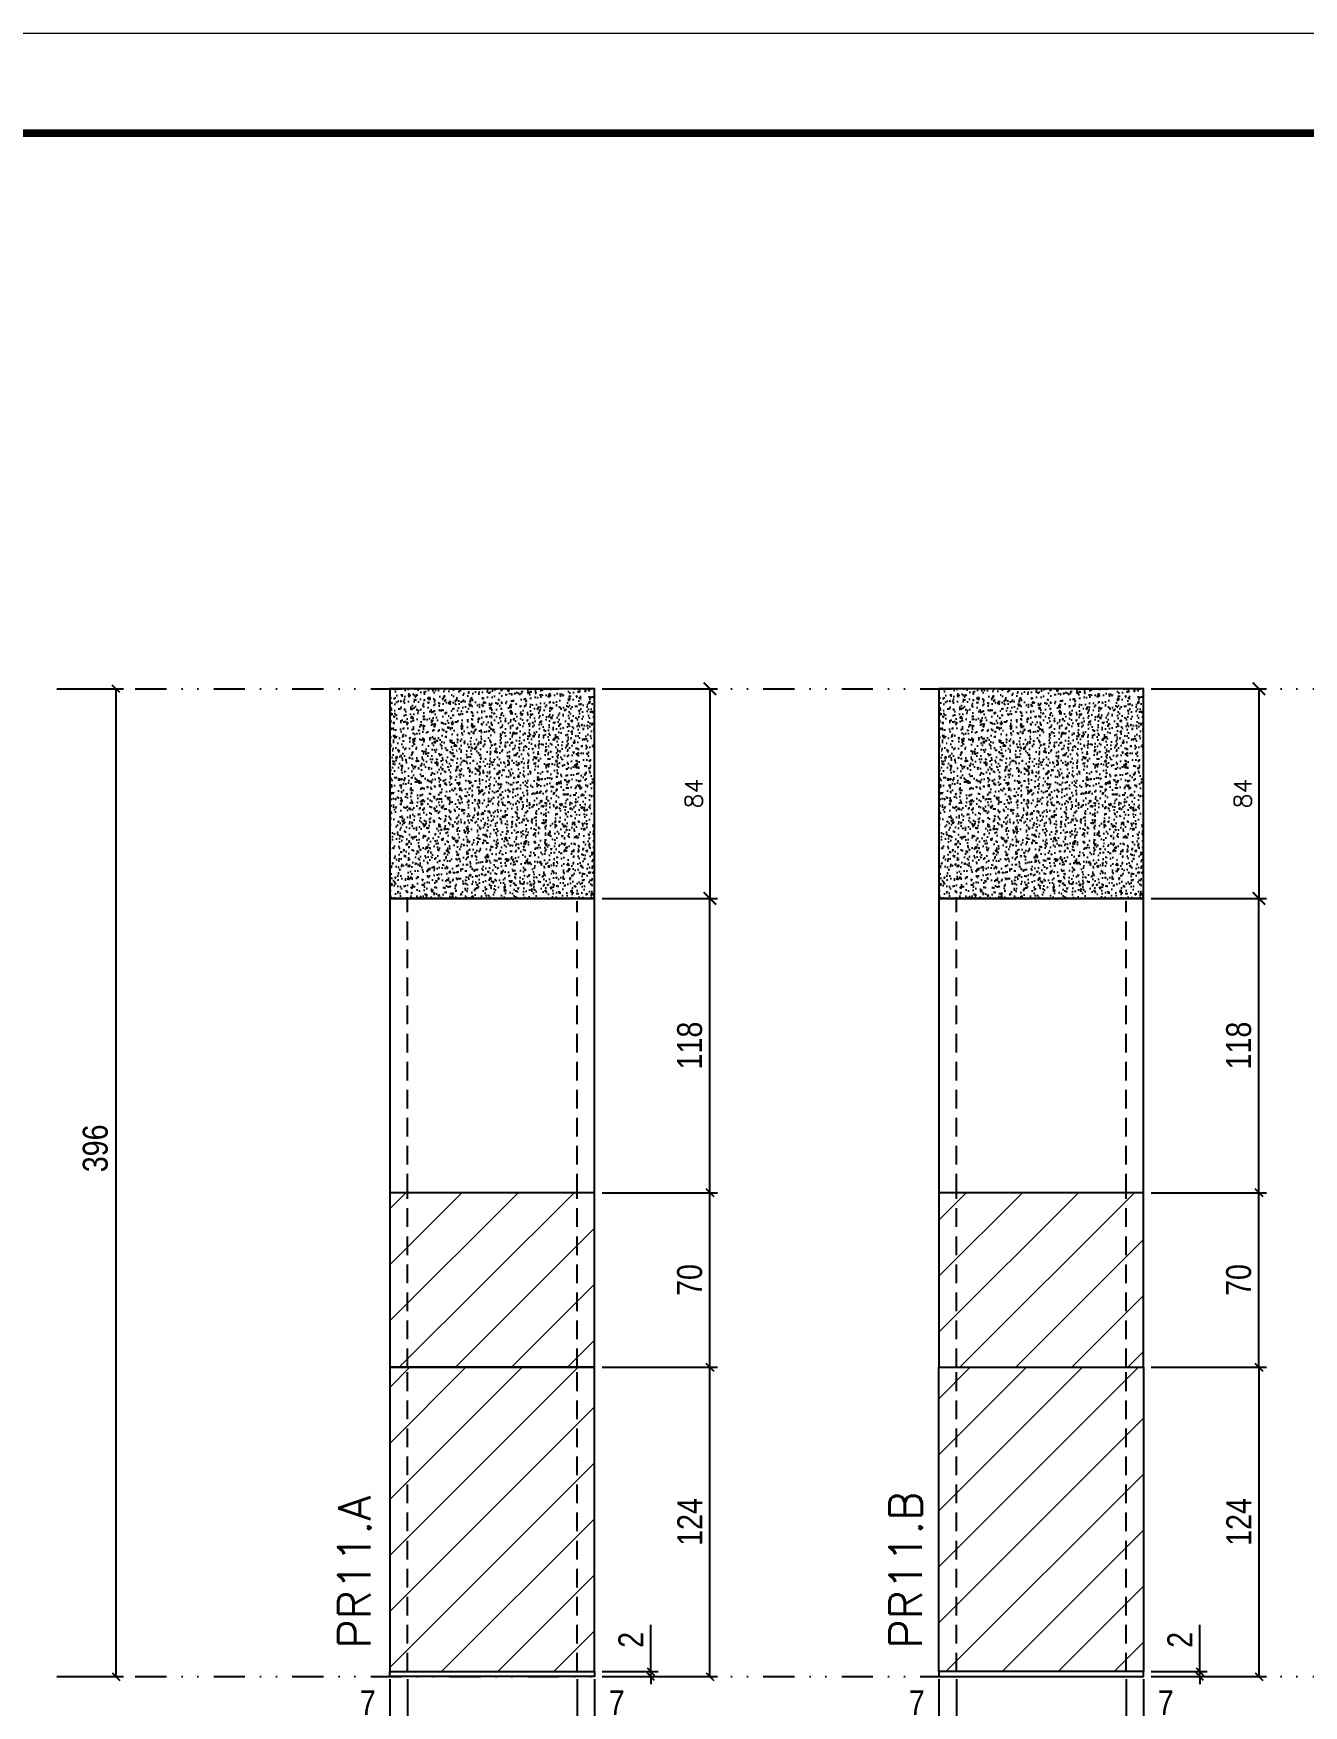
# Model space of a CAD drawing. Extents: x 2949 to 9230, y 1140 to 12527.
# Drawn here: x 8143 to 8652, y 4965 to 5635 of the extents above; entities that cross this region are included whole.
import ezdxf

# ---------------------------------------------------------------- set-up
doc = ezdxf.new("R2010")
doc.units = 0
for name, pattern in [('DASHED', [0.75, 0.5, -0.25]), ('DIVIDE2', [0.625, 0.25, -0.125, 0, -0.125, 0, -0.125]), ('HIDDEN', [0.375, 0.25, -0.125])]:
    doc.linetypes.add(name, pattern=pattern)
for name, color, linetype in [('COTA', 241, 'Continuous'), ('cotas', 4, 'Continuous'), ('Nível', 160, 'Continuous'), ('Painéis', 200, 'Continuous'), ('Romaneio', 10, 'Continuous'), ('Sarrafo de Pressão', 42, 'HIDDEN')]:
    doc.layers.add(name, color=color, linetype=linetype)
for name, color, linetype, lineweight in [('Folhas', 255, 'Continuous', 9), ('Hachura', 251, 'Continuous', 9), ('SARRAFO DE PRESSAO', 251, 'DASHED', 9), ('Texto Seção', 7, 'Continuous', 15)]:
    doc.layers.add(name, color=color, linetype=linetype, lineweight=lineweight)
doc.styles.add('COTA TECNICA', font='techl___.ttf', dxfattribs={"height": 10})
doc.styles.add('COTA TECNICA-50', font='techl___.ttf', dxfattribs={"height": 10})
doc.styles.add('REGUA-120', font='ROMANS.shx', dxfattribs={"height": 15})
doc.styles.add('ROMANS', font='romans.shx')
doc.dimstyles.new('COTA PAINEL-50', dxfattribs={"dimtxt": 10, "dimasz": 3, "dimexe": 3, "dimexo": 3, "dimgap": 3, "dimtad": 1, "dimdec": 1, "dimzin": 12, "dimdsep": 46, "dimtxsty": 'COTA TECNICA-50', "dimblk1": 'OBLIQUE', "dimblk2": 'OBLIQUE', "dimsah": 1, "dimcen": 0.9, "dimclrd": 4, "dimclre": 4, "dimclrt": 240, "dimadec": 1, "dimazin": 3, "dimtfac": 1, "dimtdec": 1, "dimtmove": 0, "dimatfit": 3, "dimfxl": 1, "dimtolj": 1, "dimtzin": 12, "dimarcsym": 0})
doc.dimstyles.new('Cota Paínel', dxfattribs={"dimtxt": 7, "dimasz": 5, "dimexe": 3, "dimexo": 3, "dimgap": 3, "dimtad": 1, "dimdec": 1, "dimzin": 12, "dimdsep": 46, "dimtxsty": 'ROMANS', "dimblk": 'ARCHTICK', "dimcen": 0, "dimclrd": 4, "dimclre": 4, "dimclrt": 1, "dimadec": 1, "dimazin": 3, "dimtfac": 1, "dimtdec": 1, "dimtmove": 0, "dimatfit": 3, "dimldrblk": 'OBLIQUE', "dimfxl": 1, "dimtolj": 1, "dimtzin": 12, "dimarcsym": 0})
doc.dimstyles.new('PAINEL', dxfattribs={"dimtxt": 10, "dimasz": 3, "dimexe": 3, "dimexo": 3, "dimgap": 3, "dimtad": 1, "dimdec": 1, "dimzin": 12, "dimdsep": 46, "dimtxsty": 'COTA TECNICA', "dimblk1": 'OBLIQUE', "dimblk2": 'OBLIQUE', "dimsah": 1, "dimcen": 0.9, "dimclrd": 4, "dimclre": 4, "dimclrt": 240, "dimadec": 1, "dimazin": 3, "dimtfac": 1, "dimtdec": 1, "dimtmove": 0, "dimatfit": 3, "dimfxl": 1, "dimtolj": 1, "dimtzin": 12, "dimarcsym": 0})
pattern_1 = [(45, (3170, 1148.575), (-11.22532, 11.22532), [])]

# ---------------------------------------------------------------- blocks, each defined once
blk = doc.blocks.new('9999999999')
at = {"layer": 'Folhas'}
blk.add_lwpolyline([(98138.98, 34190.21), (99623.98, 34190.21), (99623.98, 35240.21), (98138.98, 35240.21)], close=True, dxfattribs=at)
at = {"layer": 'Folhas', "color": 30, "const_width": 3}
blk.add_lwpolyline([(98213.98, 34230.21), (99583.98, 34230.21), (99583.98, 35200.21), (98213.98, 35200.21)], close=True, dxfattribs=at)
blk = doc.blocks.new('_Oblique')
at = {"color": 0, "linetype": 'ByBlock', "lineweight": -2}
blk.add_line((-0.5, -0.5), (0.5, 0.5), dxfattribs=at)
blk = doc.blocks.new('*D758')
at = {"layer": 'cotas', "color": 4, "linetype": 'ByBlock', "lineweight": -2, "transparency": 16777216}
for p, q in [((8155.19, 5372.57), (8178.91, 5372.57)), ((8175.91, 5372.57), (8175.91, 4976.57)), ((8155.19, 4976.57), (8178.91, 4976.57))]:
    blk.add_line(p, q, dxfattribs=at)
at = {"layer": 'Defpoints', "color": 0, "linetype": 'ByBlock', "transparency": 16777216}
for p in [(8152.19, 5372.57), (8152.19, 4976.57), (8175.91, 4976.57)]:
    blk.add_point(p, dxfattribs=at)
at = {"layer": 'cotas', "color": 4, "linetype": 'ByBlock', "lineweight": -2, "transparency": 16777216, "xscale": 3, "yscale": 3, "zscale": 3}
for p, rotation in [((8175.91, 5372.57), 90), ((8175.91, 4976.57), 270)]:
    blk.add_blockref('_Oblique', p, dxfattribs=dict(at, rotation=rotation))
at = {"layer": 'cotas', "color": 240, "linetype": 'ByBlock', "transparency": 16777216, "insert": (8167.66, 5188.35), "char_height": 10, "attachment_point": 5, "rotation": 90, "style": 'COTA TECNICA'}
blk.add_mtext('\\A1;396', dxfattribs=at)
blk = doc.blocks.new('*D180')
at = {"layer": 'COTA', "color": 4, "lineweight": -2, "transparency": 16777216}
for p, q in [((8285.65, 4975.57), (8285.65, 4921.39)), ((8367.65, 4975.57), (8367.65, 4921.39)), ((8285.65, 4924.39), (8367.65, 4924.39))]:
    blk.add_line(p, q, dxfattribs=at)
at = {"layer": 'Defpoints', "color": 0, "transparency": 16777216}
for p in [(8285.65, 4978.57), (8367.65, 4978.57), (8367.65, 4924.39)]:
    blk.add_point(p, dxfattribs=at)
at = {"layer": 'COTA', "color": 4, "lineweight": -2, "transparency": 16777216, "xscale": 3, "yscale": 3, "zscale": 3, "rotation": 180}
blk.add_blockref('_Oblique', (8285.65, 4924.39), dxfattribs=at)
at = {"layer": 'COTA', "color": 4, "lineweight": -2, "transparency": 16777216, "xscale": 3, "yscale": 3, "zscale": 3}
blk.add_blockref('_Oblique', (8367.65, 4924.39), dxfattribs=at)
at = {"layer": 'COTA', "color": 240, "transparency": 16777216, "insert": (8326.65, 4932.49), "char_height": 10, "attachment_point": 5, "style": 'COTA TECNICA'}
blk.add_mtext('\\A1;82', dxfattribs=at)
blk = doc.blocks.new('*D181')
at = {"layer": 'COTA', "color": 4, "lineweight": -2, "transparency": 16777216}
for p, q in [((8370.65, 5100.57), (8416.89, 5100.57)), ((8413.89, 4976.57), (8413.89, 5100.57)), ((8370.65, 4976.57), (8416.89, 4976.57))]:
    blk.add_line(p, q, dxfattribs=at)
at = {"layer": 'Defpoints', "color": 0, "transparency": 16777216}
for p in [(8367.65, 5100.57), (8413.89, 5100.57), (8367.65, 4976.57)]:
    blk.add_point(p, dxfattribs=at)
at = {"layer": 'COTA', "color": 4, "lineweight": -2, "transparency": 16777216, "xscale": 3, "yscale": 3, "zscale": 3}
for p, rotation in [((8413.89, 5100.57), 90), ((8413.89, 4976.57), 270)]:
    blk.add_blockref('_Oblique', p, dxfattribs=dict(at, rotation=rotation))
at = {"layer": 'COTA', "color": 240, "transparency": 16777216, "insert": (8405.82, 5038.57), "char_height": 10, "attachment_point": 5, "rotation": 90, "style": 'COTA TECNICA-50'}
blk.add_mtext('\\A1;124', dxfattribs=at)
blk = doc.blocks.new('*D182')
at = {"layer": 'COTA', "color": 4, "lineweight": -2, "transparency": 16777216}
for p, q in [((8390.18, 4978.57), (8390.18, 4997.37)), ((8370.65, 4978.57), (8393.18, 4978.57)), ((8370.65, 4976.57), (8393.18, 4976.57)), ((8390.18, 4976.57), (8390.18, 4978.57)), ((8390.18, 4976.57), (8390.18, 4973.57))]:
    blk.add_line(p, q, dxfattribs=at)
at = {"layer": 'Defpoints', "color": 0, "transparency": 16777216}
for p in [(8367.65, 4978.57), (8367.65, 4976.57), (8390.18, 4976.57)]:
    blk.add_point(p, dxfattribs=at)
at = {"layer": 'COTA', "color": 4, "lineweight": -2, "transparency": 16777216, "xscale": 3, "yscale": 3, "zscale": 3}
for p, rotation in [((8390.18, 4978.57), 270), ((8390.18, 4976.57), 90)]:
    blk.add_blockref('_Oblique', p, dxfattribs=dict(at, rotation=rotation))
at = {"layer": 'COTA', "color": 240, "transparency": 16777216, "insert": (8382.18, 4991.31), "char_height": 10, "attachment_point": 5, "rotation": 90, "style": 'COTA TECNICA-50'}
blk.add_mtext('\\A1;2', dxfattribs=at)
blk = doc.blocks.new('*D183')
at = {"layer": 'COTA', "color": 4, "lineweight": -2, "transparency": 16777216}
for p, q in [((8292.65, 4975.57), (8292.65, 4955.06)), ((8285.65, 4973.57), (8285.65, 4955.06)), ((8285.65, 4958.06), (8270.92, 4958.06)), ((8292.65, 4958.06), (8285.65, 4958.06))]:
    blk.add_line(p, q, dxfattribs=at)
at = {"layer": 'Defpoints', "color": 0, "transparency": 16777216}
for p in [(8285.65, 4976.57), (8292.65, 4978.57), (8285.65, 4958.06)]:
    blk.add_point(p, dxfattribs=at)
at = {"layer": 'COTA', "color": 4, "lineweight": -2, "transparency": 16777216, "xscale": 3, "yscale": 3, "zscale": 3, "rotation": 180}
blk.add_blockref('_Oblique', (8285.65, 4958.06), dxfattribs=at)
at = {"layer": 'COTA', "color": 4, "lineweight": -2, "transparency": 16777216, "xscale": 3, "yscale": 3, "zscale": 3}
blk.add_blockref('_Oblique', (8292.65, 4958.06), dxfattribs=at)
at = {"layer": 'COTA', "color": 240, "transparency": 16777216, "insert": (8276.79, 4966.13), "char_height": 10, "attachment_point": 5, "style": 'COTA TECNICA-50'}
blk.add_mtext('\\A1;7', dxfattribs=at)
blk = doc.blocks.new('*D184')
at = {"layer": 'COTA', "color": 4, "lineweight": -2, "transparency": 16777216}
for p, q in [((8360.65, 4975.57), (8360.65, 4955.06)), ((8367.65, 4973.57), (8367.65, 4955.06)), ((8360.65, 4958.06), (8367.65, 4958.06)), ((8367.65, 4958.06), (8382.38, 4958.06))]:
    blk.add_line(p, q, dxfattribs=at)
at = {"layer": 'Defpoints', "color": 0, "transparency": 16777216}
for p in [(8360.65, 4978.57), (8367.65, 4976.57), (8367.65, 4958.06)]:
    blk.add_point(p, dxfattribs=at)
at = {"layer": 'COTA', "color": 4, "lineweight": -2, "transparency": 16777216, "xscale": 3, "yscale": 3, "zscale": 3, "rotation": 180}
blk.add_blockref('_Oblique', (8360.65, 4958.06), dxfattribs=at)
at = {"layer": 'COTA', "color": 4, "lineweight": -2, "transparency": 16777216, "xscale": 3, "yscale": 3, "zscale": 3}
blk.add_blockref('_Oblique', (8367.65, 4958.06), dxfattribs=at)
at = {"layer": 'COTA', "color": 240, "transparency": 16777216, "insert": (8376.52, 4966.13), "char_height": 10, "attachment_point": 5, "style": 'COTA TECNICA-50'}
blk.add_mtext('\\A1;7', dxfattribs=at)
blk = doc.blocks.new('*D136')
at = {"layer": 'Defpoints', "color": 0, "linetype": 'ByBlock', "transparency": 16777216}
for p in [(8367.65, 5170.57), (8413.89, 5170.57), (8367.65, 5100.57)]:
    blk.add_point(p, dxfattribs=at)
at = {"layer": 'Romaneio', "color": 4, "linetype": 'ByBlock', "lineweight": -2, "transparency": 16777216}
for p, q in [((8370.65, 5170.57), (8416.89, 5170.57)), ((8413.89, 5100.57), (8413.89, 5170.57)), ((8370.65, 5100.57), (8416.89, 5100.57))]:
    blk.add_line(p, q, dxfattribs=at)
at = {"layer": 'Romaneio', "color": 4, "linetype": 'ByBlock', "lineweight": -2, "transparency": 16777216, "xscale": 3, "yscale": 3, "zscale": 3}
for p, rotation in [((8413.89, 5170.57), 90), ((8413.89, 5100.57), 270)]:
    blk.add_blockref('_Oblique', p, dxfattribs=dict(at, rotation=rotation))
at = {"layer": 'Romaneio', "color": 240, "linetype": 'ByBlock', "transparency": 16777216, "insert": (8405.79, 5135.57), "char_height": 10, "attachment_point": 5, "rotation": 90, "style": 'COTA TECNICA'}
blk.add_mtext('\\A1;70', dxfattribs=at)
blk = doc.blocks.new('*D137')
at = {"layer": 'COTA', "color": 4, "lineweight": -2, "transparency": 16777216}
for p, q in [((8505.61, 4975.57), (8505.61, 4921.39)), ((8587.61, 4975.57), (8587.61, 4921.39)), ((8587.61, 4924.39), (8505.61, 4924.39))]:
    blk.add_line(p, q, dxfattribs=at)
at = {"layer": 'Defpoints', "color": 0, "transparency": 16777216}
for p in [(8505.61, 4978.57), (8587.61, 4978.57), (8505.61, 4924.39)]:
    blk.add_point(p, dxfattribs=at)
at = {"layer": 'COTA', "color": 4, "lineweight": -2, "transparency": 16777216, "xscale": 3, "yscale": 3, "zscale": 3, "rotation": 180}
blk.add_blockref('_Oblique', (8505.61, 4924.39), dxfattribs=at)
at = {"layer": 'COTA', "color": 4, "lineweight": -2, "transparency": 16777216, "xscale": 3, "yscale": 3, "zscale": 3}
blk.add_blockref('_Oblique', (8587.61, 4924.39), dxfattribs=at)
at = {"layer": 'COTA', "color": 240, "transparency": 16777216, "insert": (8546.61, 4932.49), "char_height": 10, "attachment_point": 5, "style": 'COTA TECNICA'}
blk.add_mtext('\\A1;82', dxfattribs=at)
blk = doc.blocks.new('*D138')
at = {"layer": 'COTA', "color": 4, "lineweight": -2, "transparency": 16777216}
for p, q in [((8580.61, 4975.57), (8580.61, 4955.06)), ((8587.61, 4973.57), (8587.61, 4955.06)), ((8580.61, 4958.06), (8587.61, 4958.06)), ((8587.61, 4958.06), (8602.34, 4958.06))]:
    blk.add_line(p, q, dxfattribs=at)
at = {"layer": 'Defpoints', "color": 0, "transparency": 16777216}
for p in [(8580.61, 4978.57), (8587.61, 4976.57), (8587.61, 4958.06)]:
    blk.add_point(p, dxfattribs=at)
at = {"layer": 'COTA', "color": 4, "lineweight": -2, "transparency": 16777216, "xscale": 3, "yscale": 3, "zscale": 3, "rotation": 180}
blk.add_blockref('_Oblique', (8580.61, 4958.06), dxfattribs=at)
at = {"layer": 'COTA', "color": 4, "lineweight": -2, "transparency": 16777216, "xscale": 3, "yscale": 3, "zscale": 3}
blk.add_blockref('_Oblique', (8587.61, 4958.06), dxfattribs=at)
at = {"layer": 'COTA', "color": 240, "transparency": 16777216, "insert": (8596.47, 4966.13), "char_height": 10, "attachment_point": 5, "style": 'COTA TECNICA-50'}
blk.add_mtext('\\A1;7', dxfattribs=at)
blk = doc.blocks.new('*D139')
at = {"layer": 'COTA', "color": 4, "lineweight": -2, "transparency": 16777216}
for p, q in [((8512.61, 4975.57), (8512.61, 4955.06)), ((8505.61, 4973.57), (8505.61, 4955.06)), ((8505.61, 4958.06), (8490.87, 4958.06)), ((8512.61, 4958.06), (8505.61, 4958.06))]:
    blk.add_line(p, q, dxfattribs=at)
at = {"layer": 'Defpoints', "color": 0, "transparency": 16777216}
for p in [(8505.61, 4976.57), (8512.61, 4978.57), (8505.61, 4958.06)]:
    blk.add_point(p, dxfattribs=at)
at = {"layer": 'COTA', "color": 4, "lineweight": -2, "transparency": 16777216, "xscale": 3, "yscale": 3, "zscale": 3, "rotation": 180}
blk.add_blockref('_Oblique', (8505.61, 4958.06), dxfattribs=at)
at = {"layer": 'COTA', "color": 4, "lineweight": -2, "transparency": 16777216, "xscale": 3, "yscale": 3, "zscale": 3}
blk.add_blockref('_Oblique', (8512.61, 4958.06), dxfattribs=at)
at = {"layer": 'COTA', "color": 240, "transparency": 16777216, "insert": (8496.74, 4966.13), "char_height": 10, "attachment_point": 5, "style": 'COTA TECNICA-50'}
blk.add_mtext('\\A1;7', dxfattribs=at)
blk = doc.blocks.new('*D140')
at = {"layer": 'Defpoints', "color": 0, "linetype": 'ByBlock', "transparency": 16777216}
for p in [(8587.61, 5100.57), (8587.61, 4976.57), (8633.84, 4976.57)]:
    blk.add_point(p, dxfattribs=at)
at = {"layer": 'Romaneio', "color": 4, "linetype": 'ByBlock', "lineweight": -2, "transparency": 16777216}
for p, q in [((8590.61, 5100.57), (8636.84, 5100.57)), ((8633.84, 5100.57), (8633.84, 4976.57)), ((8590.61, 4976.57), (8636.84, 4976.57))]:
    blk.add_line(p, q, dxfattribs=at)
at = {"layer": 'Romaneio', "color": 4, "linetype": 'ByBlock', "lineweight": -2, "transparency": 16777216, "xscale": 3, "yscale": 3, "zscale": 3}
for p, rotation in [((8633.84, 5100.57), 90), ((8633.84, 4976.57), 270)]:
    blk.add_blockref('_Oblique', p, dxfattribs=dict(at, rotation=rotation))
at = {"layer": 'Romaneio', "color": 240, "linetype": 'ByBlock', "transparency": 16777216, "insert": (8625.77, 5038.57), "char_height": 10, "attachment_point": 5, "rotation": 90, "style": 'COTA TECNICA'}
blk.add_mtext('\\A1;124', dxfattribs=at)
blk = doc.blocks.new('*D141')
at = {"layer": 'COTA', "color": 4, "lineweight": -2, "transparency": 16777216}
for p, q in [((8610.13, 4978.57), (8610.13, 4997.37)), ((8590.61, 4978.57), (8613.13, 4978.57)), ((8590.61, 4976.57), (8613.13, 4976.57)), ((8610.13, 4976.57), (8610.13, 4978.57)), ((8610.13, 4976.57), (8610.13, 4973.57))]:
    blk.add_line(p, q, dxfattribs=at)
at = {"layer": 'Defpoints', "color": 0, "transparency": 16777216}
for p in [(8587.61, 4978.57), (8587.61, 4976.57), (8610.13, 4976.57)]:
    blk.add_point(p, dxfattribs=at)
at = {"layer": 'COTA', "color": 4, "lineweight": -2, "transparency": 16777216, "xscale": 3, "yscale": 3, "zscale": 3}
for p, rotation in [((8610.13, 4978.57), 270), ((8610.13, 4976.57), 90)]:
    blk.add_blockref('_Oblique', p, dxfattribs=dict(at, rotation=rotation))
at = {"layer": 'COTA', "color": 240, "transparency": 16777216, "insert": (8602.13, 4991.31), "char_height": 10, "attachment_point": 5, "rotation": 90, "style": 'COTA TECNICA-50'}
blk.add_mtext('\\A1;2', dxfattribs=at)
blk = doc.blocks.new('*D348')
at = {"layer": 'Defpoints', "color": 0, "linetype": 'ByBlock', "transparency": 16777216}
for p in [(8587.61, 5170.57), (8633.84, 5170.57), (8587.61, 5100.57)]:
    blk.add_point(p, dxfattribs=at)
at = {"layer": 'Romaneio', "color": 4, "linetype": 'ByBlock', "lineweight": -2, "transparency": 16777216}
for p, q in [((8590.61, 5170.57), (8636.84, 5170.57)), ((8633.84, 5100.57), (8633.84, 5170.57)), ((8590.61, 5100.57), (8636.84, 5100.57))]:
    blk.add_line(p, q, dxfattribs=at)
at = {"layer": 'Romaneio', "color": 4, "linetype": 'ByBlock', "lineweight": -2, "transparency": 16777216, "xscale": 3, "yscale": 3, "zscale": 3}
for p, rotation in [((8633.84, 5170.57), 90), ((8633.84, 5100.57), 270)]:
    blk.add_blockref('_Oblique', p, dxfattribs=dict(at, rotation=rotation))
at = {"layer": 'Romaneio', "color": 240, "linetype": 'ByBlock', "transparency": 16777216, "insert": (8625.74, 5135.57), "char_height": 10, "attachment_point": 5, "rotation": 90, "style": 'COTA TECNICA'}
blk.add_mtext('\\A1;70', dxfattribs=at)
blk = doc.blocks.new('*D892')
at = {"layer": 'Defpoints', "color": 0, "linetype": 'ByBlock', "transparency": 16777216}
for p in [(8367.65, 5288.57), (8413.89, 5288.57), (8367.65, 5170.57)]:
    blk.add_point(p, dxfattribs=at)
at = {"layer": 'Romaneio', "color": 4, "linetype": 'ByBlock', "lineweight": -2, "transparency": 16777216}
for p, q in [((8370.65, 5288.57), (8416.89, 5288.57)), ((8413.89, 5170.57), (8413.89, 5288.57)), ((8370.65, 5170.57), (8416.89, 5170.57))]:
    blk.add_line(p, q, dxfattribs=at)
at = {"layer": 'Romaneio', "color": 4, "linetype": 'ByBlock', "lineweight": -2, "transparency": 16777216, "xscale": 3, "yscale": 3, "zscale": 3}
for p, rotation in [((8413.89, 5288.57), 90), ((8413.89, 5170.57), 270)]:
    blk.add_blockref('_Oblique', p, dxfattribs=dict(at, rotation=rotation))
at = {"layer": 'Romaneio', "color": 240, "linetype": 'ByBlock', "transparency": 16777216, "insert": (8405.8, 5229.57), "char_height": 10, "attachment_point": 5, "rotation": 90, "style": 'COTA TECNICA'}
blk.add_mtext('\\A1;118', dxfattribs=at)
blk = doc.blocks.new('*D893')
at = {"layer": 'Defpoints', "color": 0, "linetype": 'ByBlock', "transparency": 16777216}
for p in [(8587.61, 5288.57), (8633.84, 5288.57), (8587.61, 5170.57)]:
    blk.add_point(p, dxfattribs=at)
at = {"layer": 'Romaneio', "color": 4, "linetype": 'ByBlock', "lineweight": -2, "transparency": 16777216}
for p, q in [((8590.61, 5288.57), (8636.84, 5288.57)), ((8633.84, 5170.57), (8633.84, 5288.57)), ((8590.61, 5170.57), (8636.84, 5170.57))]:
    blk.add_line(p, q, dxfattribs=at)
at = {"layer": 'Romaneio', "color": 4, "linetype": 'ByBlock', "lineweight": -2, "transparency": 16777216, "xscale": 3, "yscale": 3, "zscale": 3}
for p, rotation in [((8633.84, 5288.57), 90), ((8633.84, 5170.57), 270)]:
    blk.add_blockref('_Oblique', p, dxfattribs=dict(at, rotation=rotation))
at = {"layer": 'Romaneio', "color": 240, "linetype": 'ByBlock', "transparency": 16777216, "insert": (8625.75, 5229.57), "char_height": 10, "attachment_point": 5, "rotation": 90, "style": 'COTA TECNICA'}
blk.add_mtext('\\A1;118', dxfattribs=at)
blk = doc.blocks.new('_ArchTick')
at = {"color": 0, "linetype": 'ByBlock', "const_width": 0.15}
blk.add_lwpolyline([(-0.5, -0.5), (0.5, 0.5)], dxfattribs=at)
blk = doc.blocks.new('*D1096')
at = {"layer": 'COTA', "color": 4, "lineweight": -2, "transparency": 16777216}
for p, q in [((8370.65, 5372.57), (8416.89, 5372.57)), ((8413.89, 5372.57), (8413.89, 5288.57)), ((8370.65, 5288.57), (8416.89, 5288.57))]:
    blk.add_line(p, q, dxfattribs=at)
at = {"layer": 'Defpoints', "color": 0, "transparency": 16777216}
for p in [(8367.65, 5372.57), (8367.65, 5288.57), (8413.89, 5288.57)]:
    blk.add_point(p, dxfattribs=at)
at = {"layer": 'COTA', "color": 4, "lineweight": -2, "transparency": 16777216, "xscale": 5, "yscale": 5, "zscale": 5}
for p, rotation in [((8413.89, 5372.57), 90), ((8413.89, 5288.57), 270)]:
    blk.add_blockref('_ArchTick', p, dxfattribs=dict(at, rotation=rotation))
at = {"layer": 'COTA', "color": 1, "transparency": 16777216, "insert": (8407.39, 5330.57), "char_height": 7, "attachment_point": 5, "rotation": 90, "style": 'ROMANS'}
blk.add_mtext('\\A1;84', dxfattribs=at)
blk = doc.blocks.new('*D1097')
at = {"layer": 'COTA', "color": 4, "lineweight": -2, "transparency": 16777216}
for p, q in [((8590.61, 5372.57), (8636.84, 5372.57)), ((8633.84, 5372.57), (8633.84, 5288.57)), ((8590.61, 5288.57), (8636.84, 5288.57))]:
    blk.add_line(p, q, dxfattribs=at)
at = {"layer": 'Defpoints', "color": 0, "transparency": 16777216}
for p in [(8587.61, 5372.57), (8587.61, 5288.57), (8633.84, 5288.57)]:
    blk.add_point(p, dxfattribs=at)
at = {"layer": 'COTA', "color": 4, "lineweight": -2, "transparency": 16777216, "xscale": 5, "yscale": 5, "zscale": 5}
for p, rotation in [((8633.84, 5372.57), 90), ((8633.84, 5288.57), 270)]:
    blk.add_blockref('_ArchTick', p, dxfattribs=dict(at, rotation=rotation))
at = {"layer": 'COTA', "color": 1, "transparency": 16777216, "insert": (8627.34, 5330.57), "char_height": 7, "attachment_point": 5, "rotation": 90, "style": 'ROMANS'}
blk.add_mtext('\\A1;84', dxfattribs=at)

msp = doc.modelspace()

# ---------------------------------------------------------------- hatches: boundary and pattern name
at = {"layer": 'COTA', "linetype": 'ByBlock'}
h = msp.add_hatch(dxfattribs=at)
h.set_pattern_fill('AR-CONC', color=256, scale=0.03)
h.set_pattern_definition([(50, (3170, 1148.575), (5.46554, -0.4781726), [0.5715, -6.2865]), (355, (3170, 1148.575), (-1.0573026, 5.7317054), [0.4572, -5.0292175]), (100.451445, (3170.4555, 1148.535), (4.4082374, 5.2535326), [0.4857003, -5.3427073]), (46.1842, (3170, 1150.099), (8.132371, -1.26127), [0.85725, -9.42975]), (96.63556, (3170.678, 1149.994), (7.122124, 7.422784), [0.728551, -8.014068]), (351.18415, (3170, 1150.099), (7.122124, 7.422784), [0.685799, -7.543792]), (21, (3170.762, 1149.718), (4.5484317, -3.067956), [0.5715, -6.2865]), (326, (3170.762, 1149.718), (1.854061, 5.525639), [0.4572, -5.0292]), (71.451445, (3171.141, 1149.4624), (6.4024926, 2.457683), [0.4857003, -5.342698]), (37.5, (3170, 1148.5751), (0.0926581, 2.53665117), [0, -4.96824, 0, -5.1054, 0, -5.04825]), (7.5, (3170, 1148.575), (2.0045899, 3.0054172), [0, -2.91084, 0, -4.85394, 0, -1.92405]), (327.5, (3168.3007, 1148.5751), (4.06771786, -0.1718623), [0, -1.905, 0, -5.9436, 0, -7.8867]), (317.5, (3167.5387, 1148.575), (4.4438754, 0.7627947), [0, -2.4765, 0, -3.94716, 0, -5.6007])])
h.paths.add_polyline_path([(8367.65, 5372.57), (8285.65, 5372.57), (8285.65, 5288.57), (8367.65, 5288.57)])
h = msp.add_hatch(dxfattribs=at)
h.set_pattern_fill('AR-CONC', color=256, scale=0.03)
h.set_pattern_definition([(50, (3389.952, 1148.575), (5.46554, -0.4781726), [0.5715, -6.2865]), (355, (3389.952, 1148.575), (-1.0573026, 5.7317054), [0.4572, -5.0292175]), (100.451445, (3390.407, 1148.535), (4.4082374, 5.2535326), [0.4857003, -5.3427073]), (46.1842, (3389.952, 1150.099), (8.132371, -1.26127), [0.85725, -9.42975]), (96.63556, (3390.6295, 1149.994), (7.122124, 7.422784), [0.728551, -8.014068]), (351.18415, (3389.952, 1150.099), (7.122124, 7.422784), [0.685799, -7.543792]), (21, (3390.714, 1149.718), (4.5484317, -3.067956), [0.5715, -6.2865]), (326, (3390.714, 1149.718), (1.854061, 5.525639), [0.4572, -5.0292]), (71.451445, (3391.093, 1149.4624), (6.4024926, 2.457683), [0.4857003, -5.342698]), (37.5, (3389.9518, 1148.5751), (0.0926581, 2.53665117), [0, -4.96824, 0, -5.1054, 0, -5.04825]), (7.5, (3389.9518, 1148.575), (2.0045899, 3.0054172), [0, -2.91084, 0, -4.85394, 0, -1.92405]), (327.5, (3388.2525, 1148.5751), (4.06771786, -0.1718623), [0, -1.905, 0, -5.9436, 0, -7.8867]), (317.5, (3387.4905, 1148.575), (4.4438754, 0.7627947), [0, -2.4765, 0, -3.94716, 0, -5.6007])])
h.paths.add_polyline_path([(8587.61, 5372.57), (8505.61, 5372.57), (8505.61, 5288.57), (8587.61, 5288.57)])
at = {"layer": 'Hachura', "linetype": 'ByBlock'}
h = msp.add_hatch(dxfattribs=at)
h.set_pattern_fill('ANSI31', color=256, scale=5)
h.set_pattern_definition(pattern_1)
h.paths.add_polyline_path([(8367.65, 5170.57), (8285.65, 5170.57), (8285.65, 5100.57), (8367.65, 5100.57)])
h = msp.add_hatch(dxfattribs=at)
h.set_pattern_fill('ANSI31', color=256, scale=5)
h.set_pattern_definition(pattern_1)
h.paths.add_polyline_path([(8587.61, 5170.57), (8505.61, 5170.57), (8505.61, 5100.57), (8587.61, 5100.57)])
h = msp.add_hatch(dxfattribs=at)
h.set_pattern_fill('ANSI31', color=256, scale=5)
h.set_pattern_definition([(45, (-122901.967, -21564.895), (-11.2253202, 11.2253202), [])])
h.paths.add_polyline_path([(8367.65, 5100.57), (8285.65, 5100.57), (8285.65, 4978.57), (8367.65, 4978.57)])
h.paths.add_polyline_path([(8587.61, 5100.57), (8505.61, 5100.57), (8505.61, 4978.57), (8587.61, 4978.57)])

# ---------------------------------------------------------------- linework, layer by layer
at = {"layer": 'COTA', "linetype": 'ByBlock'}
for points in [[(8285.65, 5288.57), (8367.65, 5288.57), (8367.65, 5372.57), (8285.65, 5372.57)], [(8505.61, 5288.57), (8587.61, 5288.57), (8587.61, 5372.57), (8505.61, 5372.57)]]:
    msp.add_lwpolyline(points, close=True, dxfattribs=at)
at = {"layer": 'Nível', "color": 4, "linetype": 'DIVIDE2', "ltscale": 50}
for p, q in [((8152.19, 5372.57), (9162.53, 5372.57)), ((8152.19, 4976.57), (9162.53, 4976.57))]:
    msp.add_line(p, q, dxfattribs=at)
at = {"layer": 'Painéis'}
for p, q in [((8367.65, 5288.57), (8285.65, 5288.57)), ((8285.65, 5288.57), (8285.65, 5100.57)), ((8367.65, 5100.57), (8367.65, 5288.57)), ((8587.61, 5288.57), (8505.61, 5288.57)), ((8505.61, 5288.57), (8505.61, 5100.57)), ((8587.61, 5100.57), (8587.61, 5288.57)), ((8367.65, 5170.57), (8285.65, 5170.57)), ((8587.61, 5170.57), (8505.61, 5170.57)), ((8285.65, 5100.57), (8367.65, 5100.57))]:
    msp.add_line(p, q, dxfattribs=at)
for points in [[(8285.65, 4978.57), (8367.65, 4978.57), (8367.65, 5100.57), (8285.65, 5100.57)], [(8587.61, 4978.57), (8505.61, 4978.57), (8505.61, 5100.57), (8587.61, 5100.57)], [(8285.65, 4978.57), (8367.65, 4978.57), (8367.65, 4976.57), (8285.65, 4976.57)], [(8587.61, 4978.57), (8505.61, 4978.57), (8505.61, 4976.57), (8587.61, 4976.57)]]:
    msp.add_lwpolyline(points, close=True, dxfattribs=at)
at = {"layer": 'Sarrafo de Pressão', "ltscale": 30}
for p, q in [((8292.65, 5170.57), (8292.65, 5288.57)), ((8360.65, 5170.57), (8360.65, 5287.48)), ((8512.61, 5170.57), (8512.61, 5288.57)), ((8580.61, 5170.57), (8580.61, 5287.48)), ((8292.65, 5100.57), (8292.65, 5170.57)), ((8360.65, 5100.57), (8360.65, 5170.57)), ((8512.61, 5100.57), (8512.61, 5170.57)), ((8580.61, 5100.57), (8580.61, 5170.57)), ((8292.65, 4978.57), (8292.65, 5100.57)), ((8360.65, 4978.57), (8360.65, 5100.57)), ((8512.61, 4978.57), (8512.61, 5100.57)), ((8580.61, 4978.57), (8580.61, 5100.57))]:
    msp.add_line(p, q, dxfattribs=at)

# ---------------------------------------------------------------- block references
at = {"layer": 'SARRAFO DE PRESSAO', "color": 6, "linetype": 'ByBlock'}
msp.add_blockref('9999999999', (-90421.44, -29604.92), dxfattribs=at)

# ---------------------------------------------------------------- texts
at = {"layer": 'Texto Seção', "char_height": 13, "width": 285.3299, "rotation": 90, "style": 'REGUA-120'}
for s, insert, attachment_point in [('PR11.A', (8264.89, 4987.82), 1), ('PR11.B', (8498.77, 4987.82), 7)]:
    msp.add_mtext(s, dxfattribs=dict(at, insert=insert, attachment_point=attachment_point))

# ---------------------------------------------------------------- dimensions: what is measured, and where the dimension line sits
at = {"layer": 'COTA'}
for base, p1, p2, angle, dimstyle, picture, middle in [((8413.89, 5288.57), (8367.65, 5372.57), (8367.65, 5288.57), 90, 'Cota Paínel', '*D1096', (8407.39, 5330.57)), ((8633.84, 5288.57), (8587.61, 5372.57), (8587.61, 5288.57), 90, 'Cota Paínel', '*D1097', (8627.34, 5330.57)), ((8413.89, 5100.57), (8367.65, 4976.57), (8367.65, 5100.57), 90, 'COTA PAINEL-50', '*D181', (8405.82, 5038.57)), ((8285.65, 4958.06), (8292.65, 4978.57), (8285.65, 4976.57), 180, 'COTA PAINEL-50', '*D183', (8276.79, 4966.13)), ((8505.61, 4958.06), (8512.61, 4978.57), (8505.61, 4976.57), 180, 'COTA PAINEL-50', '*D139', (8496.74, 4966.13))]:
    dim = msp.add_linear_dim(base=base, p1=p1, p2=p2, angle=angle, dimstyle=dimstyle, dxfattribs=at)
    dim.commit()
    dim.dimension.update_dxf_attribs({"geometry": picture, "text_midpoint": middle})
for base, p1, p2, picture, middle in [((8390.18, 4976.57), (8367.65, 4978.57), (8367.65, 4976.57), '*D182', (8390.18, 4991.31)), ((8610.13, 4976.57), (8587.61, 4978.57), (8587.61, 4976.57), '*D141', (8610.13, 4991.31))]:
    dim = msp.add_linear_dim(base=base, p1=p1, p2=p2, angle=90, dimstyle='COTA PAINEL-50', dxfattribs=at)
    dim.commit()
    dim.dimension.update_dxf_attribs({"geometry": picture, "text_midpoint": middle, "dimtype": 160})
dim = msp.add_linear_dim(base=(8367.65, 4924.39), p1=(8285.65, 4978.57), p2=(8367.65, 4978.57), dimstyle='PAINEL', override={"dimarcsym": 2}, dxfattribs=at)
dim.commit()
dim.dimension.update_dxf_attribs({"geometry": '*D180', "text_midpoint": (8326.65, 4932.49)})
for base, p1, p2, picture, middle in [((8367.65, 4958.06), (8360.65, 4978.57), (8367.65, 4976.57), '*D184', (8376.52, 4966.13)), ((8587.61, 4958.06), (8580.61, 4978.57), (8587.61, 4976.57), '*D138', (8596.47, 4966.13))]:
    dim = msp.add_linear_dim(base=base, p1=p1, p2=p2, dimstyle='COTA PAINEL-50', dxfattribs=at)
    dim.commit()
    dim.dimension.update_dxf_attribs({"geometry": picture, "text_midpoint": middle})
dim = msp.add_linear_dim(base=(8505.61, 4924.39), p1=(8587.61, 4978.57), p2=(8505.61, 4978.57), angle=180, dimstyle='PAINEL', override={"dimarcsym": 2}, dxfattribs=at)
dim.commit()
dim.dimension.update_dxf_attribs({"geometry": '*D137', "text_midpoint": (8546.61, 4932.49)})
at = {"layer": 'cotas', "linetype": 'ByBlock'}
dim = msp.add_linear_dim(base=(8175.91, 4976.57), p1=(8152.19, 5372.57), p2=(8152.19, 4976.57), angle=90, dimstyle='PAINEL', dxfattribs=at)
dim.commit()
dim.dimension.update_dxf_attribs({"geometry": '*D758', "text_midpoint": (8175.91, 5188.35), "dimtype": 160})
at = {"layer": 'Romaneio', "linetype": 'ByBlock'}
for base, p1, p2, picture, middle in [((8413.89, 5288.57), (8367.65, 5170.57), (8367.65, 5288.57), '*D892', (8405.8, 5229.57)), ((8633.84, 5288.57), (8587.61, 5170.57), (8587.61, 5288.57), '*D893', (8625.75, 5229.57))]:
    dim = msp.add_linear_dim(base=base, p1=p1, p2=p2, angle=90, dimstyle='PAINEL', dxfattribs=at)
    dim.commit()
    dim.dimension.update_dxf_attribs({"geometry": picture, "text_midpoint": middle})
for p1, p2, distance, picture, middle in [((8367.65, 5100.57), (8367.65, 5170.57), -46.24, '*D136', (8405.79, 5135.57)), ((8587.61, 5100.57), (8587.61, 5170.57), -46.24, '*D348', (8625.74, 5135.57)), ((8587.61, 5100.57), (8587.61, 4976.57), 46.24, '*D140', (8625.77, 5038.57))]:
    dim = msp.add_aligned_dim(p1=p1, p2=p2, distance=distance, dimstyle='PAINEL', dxfattribs=at)
    dim.commit()
    dim.dimension.update_dxf_attribs({"geometry": picture, "text_midpoint": middle})

doc.saveas('drawing.dxf')
